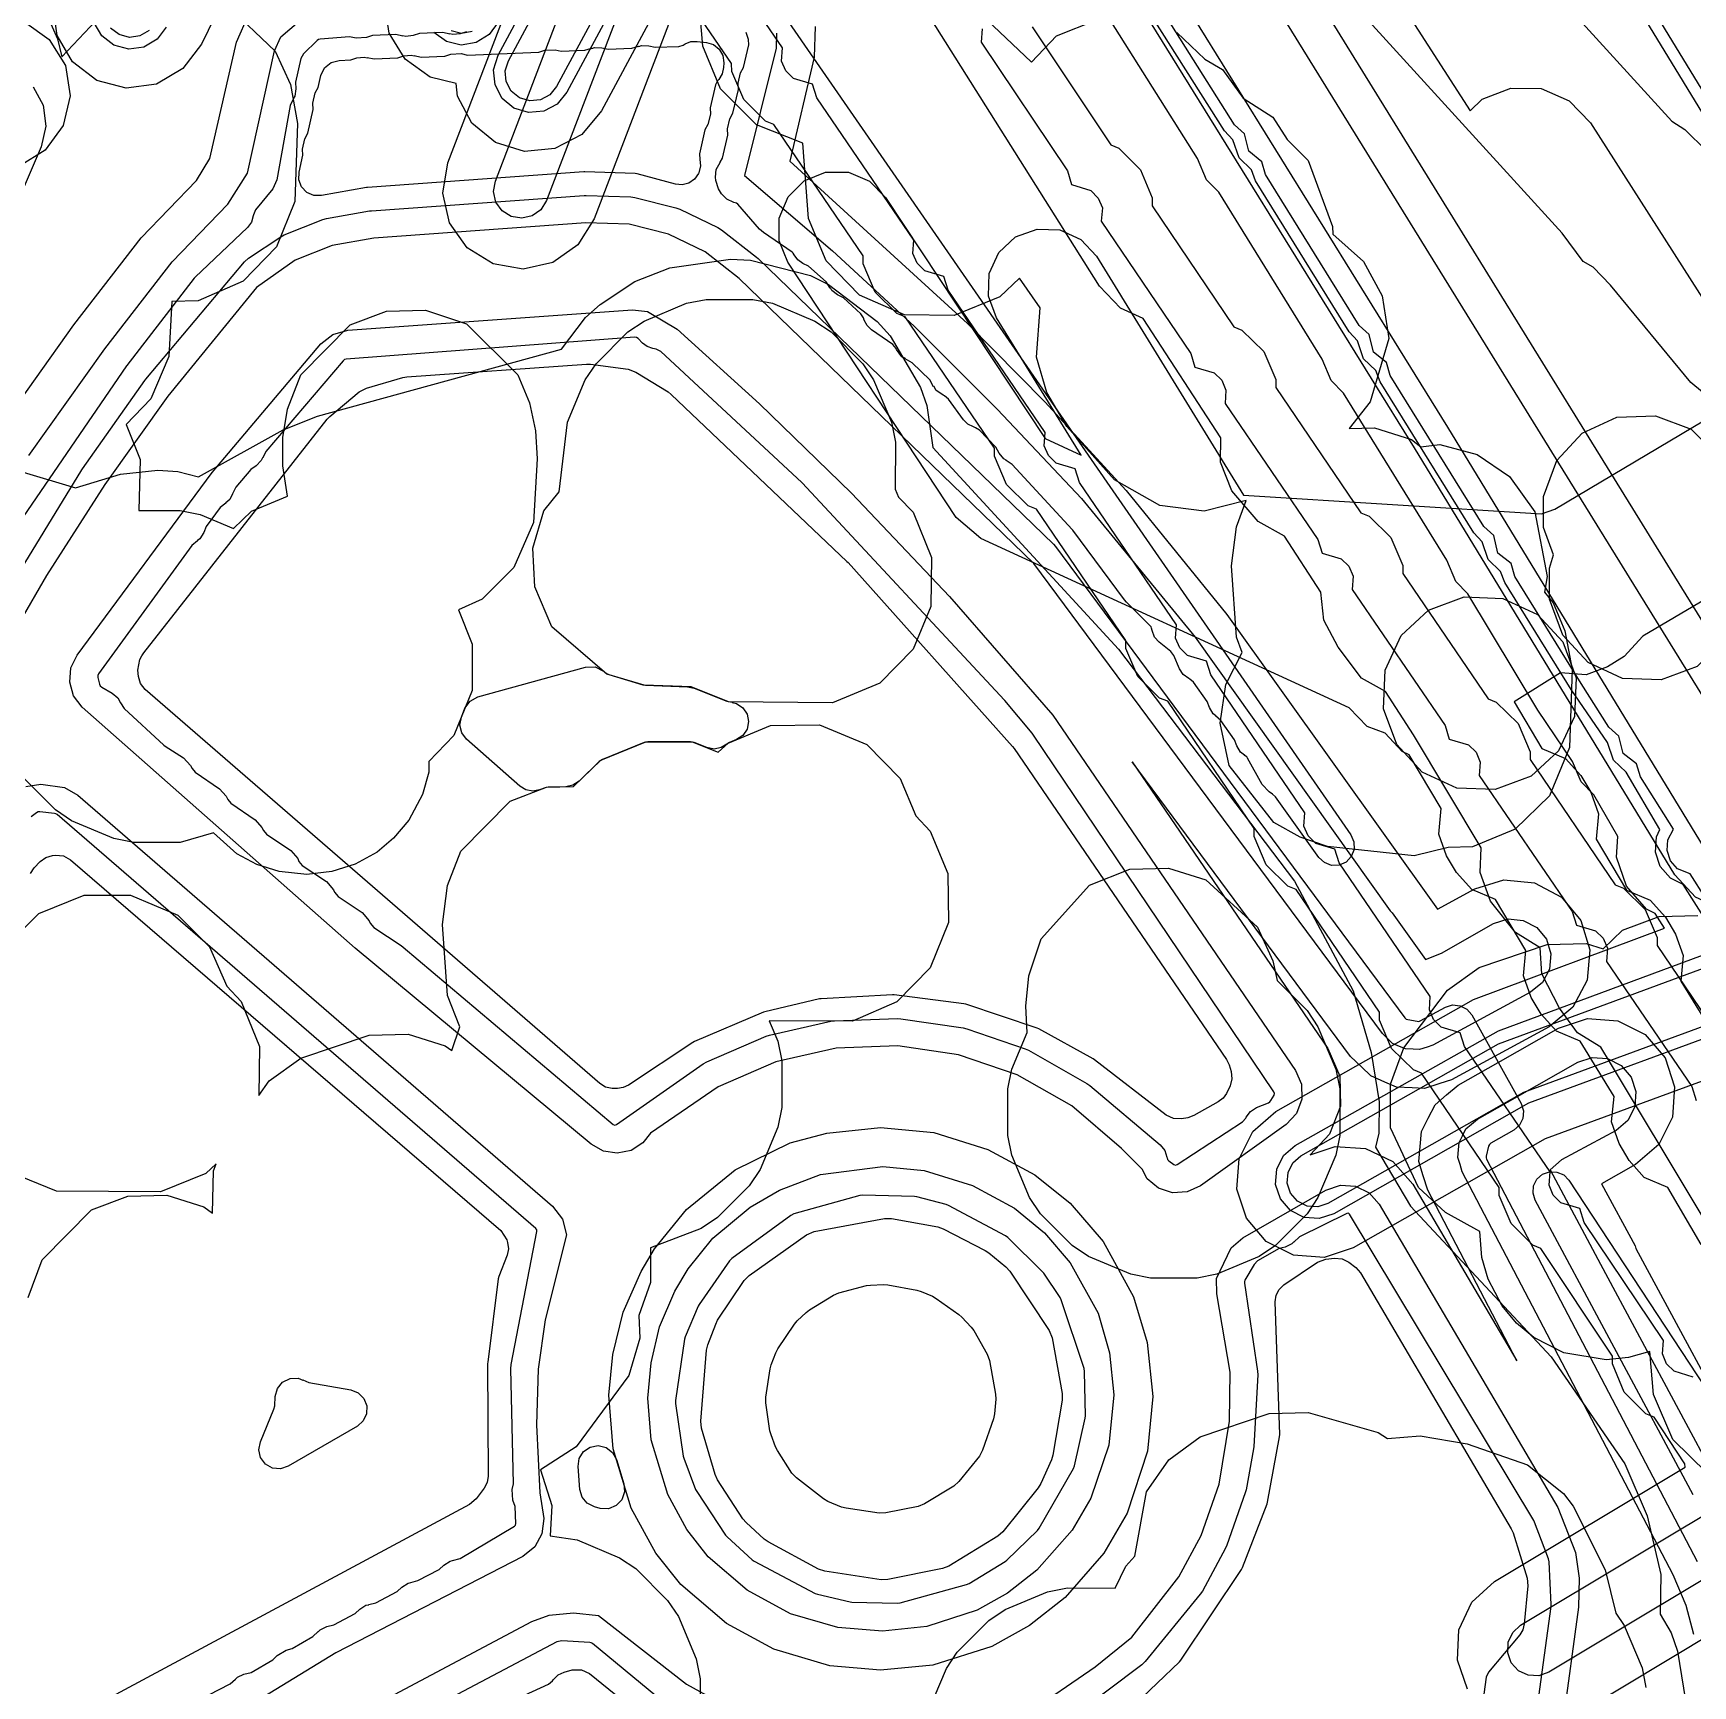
# Model space of a CAD drawing. Header units: metres. Extents: x 3158 to 3711, y 9867 to 11440.
# Drawn here: x 3625.6 to 3668.01, y 11309.64 to 11351.85 of the extents above; entities that cross this region are included whole.
import ezdxf

# ---------------------------------------------------------------- set-up
doc = ezdxf.new("R2010")
doc.units = ezdxf.units.M
for name, color, linetype in [('AI_GREENING_ALLOWED_ZONE', 4, 'Continuous'), ('AI_GREENING_EXCLUSIONS', 1, 'Continuous'), ('AI_GREENING_LAWN', 82, 'Continuous')]:
    doc.layers.add(name, color=color, linetype=linetype)

msp = doc.modelspace()

# ---------------------------------------------------------------- linework, layer by layer
at = {"layer": 'AI_GREENING_ALLOWED_ZONE'}
for points in [[(3643.286, 11333.665), (3643.183, 11333.601), (3643, 11333.566), (3642.817, 11333.601), (3642.489, 11333.731), (3642.397, 11333.749), (3641.306, 11333.749), (3641.213, 11333.731), (3640.149, 11333.3), (3640.069, 11333.247), (3639.55, 11332.742), (3639.395, 11332.639), (3639.214, 11332.6), (3638.762, 11332.588), (3638.681, 11332.572), (3638.543, 11332.521), (3638.366, 11332.489), (3638.19, 11332.521), (3638.036, 11332.614), (3636.675, 11333.817), (3636.553, 11333.98), (3636.506, 11334.178), (3636.543, 11334.379), (3636.635, 11334.606), (3636.766, 11334.792), (3636.966, 11334.9), (3639.72, 11335.655), (3639.961, 11335.661), (3640.178, 11335.552), (3640.221, 11335.515), (3640.31, 11335.466), (3641.183, 11335.204), (3641.247, 11335.193), (3642.325, 11335.157), (3642.495, 11335.122), (3643.329, 11334.786), (3643.465, 11334.759), (3643.464, 11334.753), (3643.578, 11334.729), (3643.739, 11334.62), (3643.847, 11334.458), (3643.884, 11334.267), (3643.846, 11334.077), (3643.738, 11333.915), (3643.577, 11333.807), (3643.398, 11333.732), (3643.289, 11333.662), (3643.286, 11333.665)], [(3645.104, 11314.945), (3644.988, 11315.071), (3644.619, 11315.642), (3644.571, 11315.738), (3644.457, 11316.042), (3644.43, 11316.148), (3644.328, 11316.867), (3644.328, 11317.012), (3644.436, 11317.731), (3644.464, 11317.837), (3644.583, 11318.144), (3644.634, 11318.242), (3645.055, 11318.872), (3645.125, 11318.956), (3645.355, 11319.175), (3645.44, 11319.24), (3646.057, 11319.616), (3646.189, 11319.672), (3646.893, 11319.857), (3647.001, 11319.873), (3647.33, 11319.886), (3647.44, 11319.878), (3648.185, 11319.741), (3648.29, 11319.709), (3648.583, 11319.585), (3648.676, 11319.533), (3649.256, 11319.124), (3649.334, 11319.056), (3649.573, 11318.799), (3649.64, 11318.708), (3649.983, 11318.109), (3650.042, 11317.948), (3650.196, 11317.086), (3650.202, 11316.957), (3650.171, 11316.582), (3650.145, 11316.459), (3649.863, 11315.653), (3649.781, 11315.505), (3649.255, 11314.851), (3649.125, 11314.737), (3648.377, 11314.282), (3648.216, 11314.219), (3647.394, 11314.053), (3647.225, 11314.048), (3646.38, 11314.169), (3646.258, 11314.202), (3645.911, 11314.347), (3645.799, 11314.412), (3645.104, 11314.945)], [(3632.118, 11315.242), (3631.922, 11315.177), (3631.717, 11315.197), (3631.537, 11315.298), (3631.414, 11315.464), (3631.367, 11315.665), (3631.406, 11315.867), (3631.755, 11316.702), (3631.774, 11316.786), (3631.786, 11317.023), (3631.841, 11317.228), (3631.975, 11317.391), (3632.165, 11317.484), (3632.376, 11317.491), (3632.493, 11317.442), (3632.496, 11317.448), (3632.643, 11317.387), (3633.722, 11317.192), (3633.909, 11317.117), (3634.052, 11316.974), (3634.126, 11316.786), (3634.12, 11316.585), (3634.035, 11316.402), (3633.885, 11316.267), (3632.118, 11315.242)], [(3639.528, 11315.236), (3639.556, 11315.441), (3639.665, 11315.617), (3639.836, 11315.734), (3640.039, 11315.772), (3640.24, 11315.724), (3640.405, 11315.599), (3640.505, 11315.417), (3640.694, 11314.798), (3640.711, 11314.588), (3640.641, 11314.39), (3640.496, 11314.238), (3640.3, 11314.159), (3640.09, 11314.168), (3639.944, 11314.206), (3639.759, 11314.297), (3639.627, 11314.456), (3639.57, 11314.654), (3639.528, 11315.236)]]:
    msp.add_lwpolyline(points, close=True, dxfattribs=at)
at = {"layer": 'AI_GREENING_EXCLUSIONS'}
for points in [[(3652.093, 11365.744), (3662.322, 11349.867), (3662.634, 11350.167), (3663.36, 11350.451), (3664.14, 11350.436), (3664.855, 11350.123), (3665.396, 11349.56), (3669.677, 11342.869)], [(3635.759, 11363.597), (3629.9, 11351.568), (3629.428, 11350.947), (3628.754, 11350.553), (3627.981, 11350.448), (3627.226, 11350.646), (3626.605, 11351.118), (3626.211, 11351.792), (3626.106, 11352.565)], [(3654.895, 11363.411), (3667.479, 11349.606), (3667.811, 11349.389), (3668.368, 11348.843), (3668.511, 11348.507), (3671.076, 11345.443), (3671.438, 11344.751), (3671.508, 11343.974), (3671.275, 11343.229), (3670.774, 11342.631), (3670.083, 11342.269), (3669.306, 11342.199), (3668.561, 11342.432), (3667.962, 11342.932), (3665.91, 11345.415), (3665.467, 11345.876), (3665.214, 11346.018), (3664.679, 11346.74), (3649.864, 11362.992)], [(3654.895, 11363.411), (3667.479, 11349.606), (3667.811, 11349.389), (3668.368, 11348.843), (3668.511, 11348.507), (3671.076, 11345.443), (3671.438, 11344.751), (3671.508, 11343.974), (3671.275, 11343.229), (3670.774, 11342.631), (3670.083, 11342.269), (3669.306, 11342.199), (3668.561, 11342.432), (3667.962, 11342.932), (3665.91, 11345.415), (3665.467, 11345.876), (3665.214, 11346.018), (3664.679, 11346.74), (3649.864, 11362.992)], [(3660.048, 11363.243), (3673.96, 11340.478)], [(3660.431, 11363.191), (3674.13, 11340.775)], [(3670.343, 11318.17), (3665.914, 11325.54), (3665.663, 11325.95), (3665.067, 11326.314), (3664.607, 11326.945), (3664.154, 11327.823), (3664.11, 11328.489), (3663.485, 11328.875), (3662.841, 11329.681), (3662.577, 11330.415), (3662.608, 11331.041), (3660.873, 11333.931), (3660.157, 11335.035), (3659.548, 11335.378), (3658.952, 11336.167), (3658.583, 11336.854), (3658.51, 11337.572), (3657.579, 11339.005), (3656.903, 11339.382), (3656.231, 11340.165), (3655.942, 11340.89), (3655.95, 11341.516), (3653.971, 11344.565), (3653.391, 11344.824), (3652.854, 11345.39), (3644.877, 11358.047)], [(3642.787, 11356.932), (3639.241, 11350.344), (3638.993, 11350.043), (3638.648, 11349.86), (3638.26, 11349.823), (3637.887, 11349.937), (3637.586, 11350.185), (3637.403, 11350.53), (3637.366, 11350.918), (3637.48, 11351.291), (3640.915, 11357.672)], [(3642.523, 11357.074), (3638.977, 11350.486), (3638.803, 11350.275), (3638.562, 11350.147), (3638.29, 11350.121), (3638.029, 11350.201), (3637.818, 11350.375), (3637.69, 11350.616), (3637.664, 11350.888), (3637.744, 11351.149), (3641.212, 11357.592)], [(3643.668, 11356.458), (3640.122, 11349.87), (3639.625, 11349.268), (3638.936, 11348.902), (3638.159, 11348.828), (3637.413, 11349.056), (3636.811, 11349.553), (3636.445, 11350.242), (3636.414, 11350.569), (3635.744, 11350.728), (3635.111, 11351.185), (3634.701, 11351.849), (3634.577, 11352.619)], [(3656.335, 11356.117), (3670.961, 11332.449), (3671.232, 11331.718), (3671.203, 11330.938), (3670.877, 11330.229), (3670.305, 11329.698), (3669.574, 11329.427), (3668.794, 11329.456), (3668.084, 11329.782), (3667.554, 11330.354), (3660.903, 11341.262), (3653.209, 11353.662)], [(3662.26, 11309.553), (3661.997, 11310.288), (3662.035, 11311.068), (3662.368, 11311.773), (3662.946, 11312.298), (3667.819, 11315.222), (3667.811, 11315.307), (3667.024, 11316.5), (3666.816, 11316.586), (3666.263, 11317.136), (3665.962, 11317.857), (3665.962, 11318.06), (3664.131, 11320.808), (3663.922, 11320.893), (3663.369, 11321.444), (3663.069, 11322.164), (3663.068, 11322.367), (3661.082, 11325.289), (3660.873, 11325.373), (3660.315, 11325.919), (3660.009, 11326.637), (3660.007, 11326.84), (3657.876, 11329.981), (3657.667, 11330.065), (3657.11, 11330.611), (3656.804, 11331.329), (3656.802, 11331.532), (3654.595, 11334.784), (3654.386, 11334.868), (3653.829, 11335.414), (3653.523, 11336.132), (3653.521, 11336.335), (3651.239, 11339.697), (3651.03, 11339.781), (3650.472, 11340.327), (3650.166, 11341.045), (3650.164, 11341.248), (3647.882, 11344.61), (3647.673, 11344.694), (3647.116, 11345.24), (3646.81, 11345.958), (3646.808, 11346.161), (3644.526, 11349.523), (3644.317, 11349.607), (3643.759, 11350.154), (3643.453, 11350.871), (3643.451, 11351.074), (3642.169, 11352.952), (3639.934, 11347.11), (3639.518, 11346.449), (3638.882, 11345.998), (3638.121, 11345.825), (3637.352, 11345.956), (3636.691, 11346.372), (3636.24, 11347.008), (3636.067, 11347.769), (3636.198, 11348.539), (3638.82, 11355.393)], [(3655.486, 11355.589), (3670.109, 11331.925), (3670.245, 11331.56), (3670.23, 11331.17), (3670.067, 11330.815), (3669.781, 11330.55), (3669.415, 11330.414), (3669.026, 11330.429), (3668.671, 11330.592), (3668.406, 11330.878), (3661.754, 11341.786), (3654.059, 11354.19)], [(3641.545, 11354.96), (3638.72, 11347.574), (3638.574, 11347.343), (3638.352, 11347.185), (3638.085, 11347.124), (3637.816, 11347.17), (3637.585, 11347.316), (3637.427, 11347.539), (3637.366, 11347.805), (3637.412, 11348.074), (3640.166, 11355.274)], [(3668.022, 11317.519), (3667.536, 11317.669), (3667.342, 11317.861), (3667.237, 11318.113), (3667.264, 11318.453), (3665.234, 11321.474), (3665.129, 11321.826), (3664.642, 11321.976), (3664.448, 11322.169), (3664.343, 11322.421), (3664.37, 11322.761), (3662.18, 11325.964), (3662.072, 11326.315), (3661.584, 11326.461), (3661.389, 11326.653), (3661.282, 11326.904), (3661.306, 11327.244), (3658.975, 11330.656), (3658.866, 11331.007), (3658.378, 11331.153), (3658.183, 11331.345), (3658.076, 11331.596), (3658.1, 11331.936), (3655.694, 11335.459), (3655.585, 11335.81), (3655.097, 11335.956), (3654.902, 11336.147), (3654.795, 11336.398), (3654.819, 11336.739), (3652.337, 11340.372), (3652.229, 11340.723), (3651.741, 11340.869), (3651.546, 11341.06), (3651.439, 11341.312), (3651.463, 11341.652), (3648.98, 11345.285), (3648.872, 11345.636), (3648.384, 11345.783), (3648.189, 11345.974), (3648.082, 11346.225), (3648.106, 11346.565), (3645.624, 11350.198), (3645.516, 11350.55), (3645.028, 11350.696), (3644.833, 11350.887), (3644.725, 11351.138), (3644.75, 11351.478), (3642.267, 11355.111)], [(3654.828, 11351.867), (3655.545, 11351.188), (3655.993, 11350.925), (3656.519, 11350.196), (3657.282, 11349.704), (3657.646, 11349.133), (3658.183, 11348.597), (3658.804, 11346.913), (3658.811, 11346.716), (3659.597, 11346.017), (3660.075, 11345.144), (3660.242, 11344.05), (3659.771, 11342.431), (3659.233, 11341.753), (3659.878, 11341.771), (3660.827, 11341.471), (3661.066, 11341.288), (3661.546, 11341.346), (3662.506, 11341.086), (3663.329, 11340.527), (3663.975, 11339.628), (3664.291, 11337.972), (3664.223, 11337.573), (3664.446, 11337.296), (3664.746, 11336.586), (3664.928, 11335.597), (3664.863, 11333.605), (3664.348, 11332.373), (3663.471, 11331.518), (3662.387, 11331.065), (3661.759, 11331.048), (3660.896, 11330.839), (3658.675, 11331.072), (3657.979, 11331.31), (3657.309, 11331.69), (3656.165, 11333.142), (3655.937, 11334.226), (3656.079, 11335.21), (3656.501, 11336.029), (3656.353, 11336.423), (3656.225, 11338.242), (3656.355, 11339.24), (3656.598, 11339.913), (3655.529, 11339.642), (3654.392, 11339.786), (3653.231, 11340.445), (3652.016, 11341.804), (3651.507, 11342.672), (3651.239, 11343.572), (3651.338, 11344.834), (3650.809, 11345.598), (3650.304, 11345.114), (3649.139, 11344.644), (3647.87, 11344.661), (3646.719, 11345.159), (3645.864, 11346.036), (3645.411, 11347.12), (3645.267, 11349.042), (3644.087, 11349.512), (3643.165, 11350.434), (3642.712, 11351.518), (3642.575, 11353.131)], [(3669.465, 11326.593), (3663.815, 11324.516), (3658.838, 11321.694), (3658.467, 11321.572), (3658.078, 11321.6), (3657.73, 11321.776), (3657.475, 11322.071), (3657.352, 11322.442), (3657.381, 11322.831), (3657.556, 11323.179), (3657.851, 11323.434), (3663.048, 11326.365), (3668.789, 11328.496), (3667.765, 11330.108), (3667.44, 11330.269), (3667.182, 11330.563), (3667.057, 11330.932), (3667.083, 11331.322), (3667.174, 11331.507), (3666.312, 11332.975), (3665.989, 11333.283), (3665.834, 11333.733), (3664.905, 11335.083), (3663.208, 11337.818), (3663.102, 11338.099), (3662.787, 11338.404), (3662.632, 11338.862), (3662.417, 11339.092), (3660.023, 11342.949), (3659.917, 11343.231), (3659.602, 11343.535), (3659.447, 11343.994), (3659.232, 11344.223), (3656.838, 11348.08), (3656.732, 11348.362), (3656.417, 11348.666), (3656.262, 11349.125), (3656.047, 11349.355), (3653.848, 11352.835)], [(3669.151, 11328.484), (3667.948, 11330.381), (3667.622, 11330.507), (3667.442, 11330.713), (3667.355, 11330.971), (3667.373, 11331.244), (3667.524, 11331.515), (3666.675, 11332.853), (3666.578, 11333.183), (3666.238, 11333.451), (3666.128, 11333.892), (3665.871, 11334.12), (3665.16, 11335.241), (3663.463, 11337.976), (3663.369, 11338.306), (3663.035, 11338.571), (3662.926, 11339.02), (3662.672, 11339.25), (3660.278, 11343.107), (3660.184, 11343.438), (3659.85, 11343.703), (3659.741, 11344.151), (3659.487, 11344.382), (3657.093, 11348.238), (3656.999, 11348.569), (3656.665, 11348.834), (3656.556, 11349.283), (3656.302, 11349.513), (3654.1, 11352.998)], [(3630.564, 11352.552), (3631.788, 11351.393), (3632.174, 11350.537), (3632.356, 11349.548), (3632.291, 11347.556), (3631.821, 11346.391), (3630.966, 11345.514), (3629.815, 11345.016), (3629.147, 11344.999), (3629.064, 11343.595), (3628.611, 11342.511), (3627.973, 11341.852), (3628.332, 11340.958), (3628.299, 11339.656), (3629.359, 11339.656), (3629.865, 11339.554), (3630.718, 11339.198), (3631.184, 11339.645), (3632.099, 11340.028), (3631.983, 11340.804), (3631.984, 11341.522), (3632.101, 11342.249), (3632.44, 11343.124), (3633.699, 11344.403), (3634.63, 11344.753), (3635.624, 11344.78), (3636.674, 11344.428), (3637.984, 11343.123), (3638.284, 11342.413), (3638.439, 11341.694), (3638.478, 11340.977), (3638.384, 11339.351), (3637.886, 11338.2), (3637.076, 11337.39), (3636.469, 11337.119), (3636.819, 11336.248), (3636.819, 11335.06), (3636.351, 11333.907), (3635.714, 11333.251), (3635.713, 11332.976), (3635.547, 11332.4), (3635.198, 11331.744), (3634.812, 11331.286), (3634.388, 11330.934), (3633.826, 11330.624), (3633.237, 11330.436), (3632.597, 11330.364), (3631.887, 11330.436), (3631.317, 11330.615), (3630.803, 11330.889), (3630.21, 11331.421), (3629.359, 11331.175), (3628.172, 11331.175), (3627.666, 11331.277), (3626.583, 11331.731), (3626.169, 11332.009), (3625.359, 11332.82)], [(3625.838, 11352.567), (3626.224, 11351.711), (3626.33, 11351.249), (3627.49, 11352.47)], [(3668.23, 11320.912), (3667.375, 11322.361), (3666.774, 11322.619), (3666.384, 11323.055), (3666.13, 11323.486), (3665.937, 11324.038), (3666.001, 11324.688), (3665.134, 11326.1), (3664.533, 11326.355), (3664.14, 11326.789), (3663.884, 11327.218), (3663.688, 11327.77), (3663.749, 11328.42), (3662.97, 11329.723), (3662.369, 11329.978), (3661.976, 11330.412), (3661.72, 11330.841), (3661.523, 11331.393), (3661.584, 11332.043), (3660.764, 11333.417), (3660.583, 11333.499), (3660.155, 11333.972), (3659.693, 11334.144), (3659.229, 11334.62), (3649.817, 11338.947), (3649.192, 11339.483), (3644.883, 11346.003), (3644.661, 11346.545), (3644.664, 11347.13), (3644.891, 11347.67), (3645.307, 11348.082), (3645.849, 11348.303), (3646.434, 11348.3), (3646.974, 11348.073), (3647.386, 11347.657), (3651.459, 11341.494), (3652.38, 11341.071), (3650.218, 11344.582), (3650.014, 11345.131), (3650.036, 11345.715), (3650.28, 11346.247), (3650.709, 11346.646), (3651.258, 11346.849), (3651.842, 11346.828), (3652.375, 11346.584), (3652.773, 11346.155), (3656.53, 11340.053), (3664.145, 11339.572), (3664.485, 11339.695), (3686.196, 11352.589)], [(3669.505, 11325.543), (3664.237, 11323.606), (3659.331, 11320.824), (3658.59, 11320.579), (3657.812, 11320.637), (3657.115, 11320.987), (3656.605, 11321.578), (3656.36, 11322.319), (3656.417, 11323.097), (3656.768, 11323.794), (3657.358, 11324.304), (3662.407, 11327.167), (3667.29, 11328.99), (3667.051, 11329.367), (3666.83, 11329.476), (3666.316, 11330.063), (3666.066, 11330.802), (3666.101, 11331.332), (3665.486, 11332.393), (3665.16, 11332.724), (3664.94, 11333.249), (3664.056, 11334.555), (3662.269, 11337.528), (3661.958, 11337.845), (3661.729, 11338.392), (3659.084, 11342.66), (3658.773, 11342.976), (3658.544, 11343.523), (3655.899, 11347.791), (3655.588, 11348.107), (3655.359, 11348.655), (3652.915, 11352.526)], [(3624.674, 11341.643), (3626.642, 11344.398), (3628.361, 11346.622), (3629.771, 11348.091), (3630.115, 11348.648), (3630.793, 11351.623), (3631.111, 11352.336)], [(3625.381, 11352.144), (3626.013, 11351.688), (3626.423, 11351.023), (3626.548, 11350.253), (3626.368, 11349.494), (3625.911, 11348.861), (3625.247, 11348.451)], [(3625.49, 11341.065), (3627.433, 11343.787), (3629.152, 11346.011), (3630.578, 11347.486), (3631.075, 11348.272), (3631.768, 11351.401), (3631.927, 11351.757), (3632.622, 11352.347)], [(3629.001, 11352.006), (3628.765, 11351.695), (3628.428, 11351.498), (3628.041, 11351.446), (3627.664, 11351.545), (3627.353, 11351.781), (3627.157, 11352.118)], [(3628.566, 11351.92), (3628.33, 11351.782), (3628.06, 11351.745), (3627.795, 11351.815), (3627.578, 11351.98)], [(3637.485, 11352.131), (3637.257, 11351.815), (3636.925, 11351.61), (3636.539, 11351.548), (3636.16, 11351.637), (3635.843, 11351.866)], [(3645.587, 11352.019), (3645.561, 11351.239), (3644.942, 11348.579), (3649.476, 11344.436), (3651.456, 11342.431), (3653.533, 11340.169), (3656.106, 11337.004), (3661.493, 11329.477), (3662.443, 11329.99), (3663.189, 11330.221), (3663.966, 11330.148), (3664.656, 11329.783), (3665.154, 11329.182), (3665.384, 11328.437), (3665.311, 11327.66), (3664.947, 11326.97), (3664.346, 11326.472), (3661.844, 11325.119), (3661.552, 11325.024), (3661.161, 11324.897), (3661.161, 11324.897), (3661.161, 11324.897), (3660.842, 11324.911), (3660.443, 11324.93), (3660.443, 11324.93), (3660.443, 11324.93), (3660.143, 11325.059), (3659.783, 11325.215), (3659.783, 11325.215), (3659.783, 11325.215), (3659.545, 11325.445), (3659.267, 11325.715), (3653.686, 11333.242), (3658.689, 11325.919), (3658.993, 11325.212), (3659.008, 11324.443), (3658.731, 11323.726), (3658.235, 11323.199), (3658.876, 11323.415), (3659.649, 11323.365), (3660.345, 11323.026), (3660.86, 11322.447), (3663.521, 11317.934), (3661.24, 11322.295), (3661.24, 11322.295), (3661.24, 11322.295), (3661.127, 11322.66), (3661.013, 11323.029), (3661.013, 11323.029), (3661.013, 11323.029), (3661.047, 11323.41), (3661.081, 11323.795), (3661.081, 11323.795), (3661.081, 11323.795), (3661.255, 11324.135), (3661.432, 11324.479), (3661.432, 11324.479), (3661.432, 11324.479), (3661.722, 11324.728), (3662.016, 11324.98), (3663.038, 11325.56), (3663.038, 11325.56), (3664.579, 11326.433), (3665.32, 11326.678), (3666.098, 11326.621), (3666.795, 11326.271), (3667.305, 11325.68), (3667.55, 11324.939), (3667.493, 11324.161), (3667.143, 11323.464), (3666.552, 11322.954), (3665.681, 11322.46), (3666.539, 11320.877), (3666.56, 11320.809), (3669.528, 11315.306)], [(3649.857, 11351.965), (3649.83, 11351.625), (3652.035, 11348.336), (3652.14, 11347.983), (3652.626, 11347.833), (3652.82, 11347.64), (3652.925, 11347.388), (3652.898, 11347.048), (3655.184, 11343.673), (3655.292, 11343.322), (3655.78, 11343.176), (3655.976, 11342.985), (3656.083, 11342.734), (3656.059, 11342.394), (3658.433, 11338.922), (3658.542, 11338.57), (3659.03, 11338.425), (3659.225, 11338.233), (3659.332, 11337.982), (3659.308, 11337.642), (3661.683, 11334.17), (3661.791, 11333.819), (3662.279, 11333.673), (3662.475, 11333.482), (3662.582, 11333.231), (3662.558, 11332.891), (3664.933, 11329.419), (3665.041, 11329.068), (3665.529, 11328.922), (3665.724, 11328.731), (3665.831, 11328.479), (3665.808, 11328.139), (3667.993, 11324.941), (3668.101, 11324.59)], [(3649.969, 11352.197), (3651.115, 11351.112), (3651.754, 11351.785), (3652.784, 11352.192)], [(3651.132, 11352.018), (3653.139, 11349.001), (3653.347, 11348.915), (3653.9, 11348.364), (3654.199, 11347.644), (3654.2, 11347.441), (3656.282, 11344.349), (3656.491, 11344.265), (3657.049, 11343.719), (3657.355, 11343.001), (3657.357, 11342.798), (3659.531, 11339.597), (3659.74, 11339.513), (3660.298, 11338.967), (3660.605, 11338.25), (3660.607, 11338.047), (3662.781, 11334.846), (3662.99, 11334.762), (3663.548, 11334.216), (3663.854, 11333.498), (3663.856, 11333.295), (3666.031, 11330.094), (3666.24, 11330.01), (3666.797, 11329.465), (3667.104, 11328.747), (3667.106, 11328.544), (3669.092, 11325.616)], [(3644.6, 11351.856), (3644.587, 11351.466), (3643.782, 11348.218), (3646.032, 11346.289), (3648.113, 11344.364), (3650.249, 11342.242), (3652.39, 11339.962), (3655.293, 11336.422), (3660.28, 11329.43), (3660.331, 11329.382), (3661.185, 11328.189), (3661.588, 11328.348), (3662.919, 11329.111), (3663.292, 11329.226), (3663.68, 11329.189), (3664.025, 11329.007), (3664.274, 11328.707), (3664.389, 11328.334), (3664.353, 11327.946), (3664.171, 11327.601), (3663.87, 11327.352), (3661.369, 11325.999), (3661.222, 11325.951), (3661.027, 11325.888), (3661.027, 11325.888), (3661.027, 11325.888), (3660.868, 11325.895), (3660.668, 11325.904), (3660.668, 11325.904), (3660.668, 11325.904), (3660.518, 11325.969), (3660.338, 11326.047), (3660.338, 11326.047), (3660.338, 11326.047), (3660.219, 11326.162), (3660.08, 11326.297), (3651.176, 11338.308), (3643.647, 11345.584), (3642.775, 11346.264), (3641.839, 11346.72), (3640.829, 11346.971), (3639.723, 11347.008), (3634.303, 11346.619), (3633.241, 11346.431), (3632.297, 11346.055), (3631.307, 11345.353), (3629.042, 11342.58), (3627.434, 11340.322), (3625.939, 11337.995), (3624.553, 11335.618)], [(3636.82, 11351.891), (3636.55, 11351.847), (3636.284, 11351.91)], [(3625.597, 11350.485), (3625.854, 11350.011), (3625.927, 11349.477), (3625.807, 11348.951), (3623.01, 11342.447)], [(3623.742, 11341.114), (3626.679, 11340.241), (3627.835, 11340.59), (3628.79, 11340.686), (3629.301, 11340.659), (3629.827, 11340.523), (3631.992, 11341.717), (3632.865, 11342.071), (3639.105, 11343.782), (3639.717, 11344.589), (3640.087, 11344.917), (3640.977, 11345.509), (3641.869, 11345.858), (3643.418, 11346.082), (3643.93, 11346.055), (3645.463, 11345.66), (3645.923, 11345.436), (3647.171, 11344.49), (3647.499, 11344.12), (3648.275, 11342.804), (3648.44, 11342.338), (3648.595, 11341.267), (3653.334, 11336.12), (3657.831, 11330.186), (3659.334, 11327.392), (3659.796, 11325.816), (3659.999, 11324.554), (3659.993, 11323.755), (3659.904, 11323.398), (3660.803, 11321.886), (3664.393, 11318.036), (3666.279, 11315.304), (3666.851, 11313.975), (3667.193, 11312.481), (3667.177, 11311.463), (3667.459, 11310.986), (3667.624, 11310.52), (3667.827, 11309.258)], [(3668.834, 11337.687), (3666.741, 11336.447), (3666.26, 11335.931), (3665.835, 11335.667), (3665.287, 11335.462), (3664.636, 11335.512), (3663.447, 11334.775), (3664.16, 11333.582), (3664.761, 11333.327), (3665.154, 11332.893), (3665.41, 11332.463), (3665.607, 11331.912), (3665.546, 11331.262), (3666.324, 11329.958), (3666.926, 11329.704), (3667.318, 11329.269), (3667.574, 11328.84), (3667.771, 11328.289), (3667.71, 11327.638), (3668.584, 11326.213)], [(3624.842, 11328.457), (3625.748, 11329.363), (3626.901, 11329.831), (3628.089, 11329.831), (3629.299, 11329.325), (3630.11, 11328.514), (3630.546, 11327.508), (3630.915, 11327.119), (3631.383, 11325.966), (3631.37, 11324.717), (3631.63, 11325.087), (3632.437, 11325.669), (3634.186, 11326.258), (3635.18, 11326.285), (3636.129, 11325.985), (3636.303, 11325.864), (3636.505, 11326.47), (3636.189, 11327.266), (3636.061, 11329.085), (3636.191, 11330.083), (3636.53, 11330.958), (3637.789, 11332.237), (3638.72, 11332.587), (3639.409, 11332.606), (3640.104, 11333.281), (3641.257, 11333.749), (3642.445, 11333.749), (3643.11, 11333.486), (3643.358, 11333.715), (3644.441, 11334.169), (3645.699, 11334.183), (3646.909, 11333.677), (3647.758, 11332.809), (3648.156, 11331.86), (3648.525, 11331.471), (3648.979, 11330.388), (3648.993, 11329.13), (3648.525, 11327.977), (3647.676, 11327.109), (3646.536, 11326.617), (3644.411, 11326.625), (3644.629, 11326.105), (3644.731, 11325.599), (3644.731, 11324.411), (3644.629, 11323.905), (3644.176, 11322.822), (3643.897, 11322.409), (3643.087, 11321.598), (3642.674, 11321.32), (3641.381, 11320.824), (3641.376, 11319.935), (3641.08, 11319.095), (3641.105, 11318.515), (3640.822, 11317.561), (3639.48, 11315.737), (3638.562, 11315.156), (3638.854, 11314.245), (3638.815, 11313.463), (3639.503, 11313.361), (3640.587, 11312.907), (3641, 11312.629), (3641.81, 11311.818), (3642.089, 11311.405), (3642.542, 11310.322), (3642.644, 11309.816), (3642.644, 11308.628)], [(3625.415, 11332.605), (3625.8, 11332.672), (3626.405, 11332.582), (3626.744, 11332.389), (3638.875, 11321.884), (3639.129, 11321.558), (3639.229, 11321.156), (3638.687, 11318.984), (3638.508, 11317.723), (3638.464, 11316.298), (3638.545, 11314.564), (3638.648, 11313.905), (3638.604, 11313.521), (3638.417, 11313.182), (3638.116, 11312.94), (3633.335, 11310.479), (3631.492, 11309.351), (3623.932, 11305.382)], [(3668.384, 11315.069), (3667.507, 11315.924), (3667.009, 11317.075), (3666.919, 11318.174), (3666.37, 11318.018), (3665.799, 11317.963), (3664.715, 11318.143), (3663.95, 11318.533), (3663.51, 11318.901), (3663.51, 11318.901), (3663.14, 11319.343), (3662.783, 11320.02), (3662.625, 11320.575), (3662.574, 11321.243), (3661.694, 11321.728), (3661.004, 11322.365), (3660.292, 11323.892), (3660.29, 11325), (3660.63, 11325.935), (3661.746, 11327.406), (3662.554, 11327.987), (3664.296, 11328.572), (3665.29, 11328.599), (3665.727, 11328.461), (3666.221, 11328.934), (3667.152, 11329.284), (3668.146, 11329.311)], [(3669.457, 11326.91), (3663.689, 11324.79), (3658.69, 11321.955), (3658.431, 11321.87), (3658.158, 11321.89), (3657.914, 11322.012), (3657.736, 11322.219), (3657.65, 11322.478), (3657.67, 11322.751), (3657.793, 11322.995), (3657.999, 11323.173), (3663.048, 11326.036), (3668.974, 11328.224)], [(3668.038, 11310.949), (3667.847, 11311.69), (3667.511, 11312.467), (3662.121, 11322.767), (3662.121, 11322.767), (3662.121, 11322.767), (3662.065, 11322.95), (3662.008, 11323.135), (3662.008, 11323.135), (3662.008, 11323.135), (3662.024, 11323.325), (3662.041, 11323.518), (3662.041, 11323.518), (3662.041, 11323.518), (3662.129, 11323.688), (3662.217, 11323.86), (3662.217, 11323.86), (3662.217, 11323.86), (3662.362, 11323.984), (3662.509, 11324.11), (3662.509, 11324.11), (3662.509, 11324.11), (3662.509, 11324.11), (3663.531, 11324.69), (3663.531, 11324.69), (3665.072, 11325.563), (3665.443, 11325.686), (3665.832, 11325.657), (3666.18, 11325.482), (3666.435, 11325.187), (3666.558, 11324.816), (3666.529, 11324.427), (3666.354, 11324.079), (3666.059, 11323.824), (3664.656, 11323.067), (3664.366, 11322.812), (3665.658, 11320.405), (3665.658, 11320.405), (3668.647, 11314.834)], [(3625.47, 11319.558), (3625.828, 11320.516), (3627.087, 11321.795), (3628.018, 11322.145), (3629.012, 11322.172), (3629.961, 11321.872), (3630.182, 11321.707), (3630.208, 11322.792), (3630.276, 11322.967), (3630.009, 11322.719), (3628.856, 11322.251), (3626.2, 11322.273), (3625.047, 11322.741)], [(3650.975, 11308.911), (3652.739, 11310.121), (3653.676, 11310.881), (3654.881, 11312.42), (3655.447, 11313.471), (3655.447, 11313.471), (3655.91, 11314.784), (3656.171, 11316.399), (3656.187, 11317.648), (3655.846, 11319.652), (3655.845, 11320.042), (3656.217, 11320.822), (3656.511, 11321.078), (3658.64, 11322.3), (3659.007, 11322.423), (3659.393, 11322.399), (3659.741, 11322.229), (3659.999, 11321.94), (3664.562, 11314.192), (3665.016, 11313.037), (3665.106, 11312.382), (3665.095, 11311.644), (3664.294, 11305.75)], [(3648.485, 11308.998), (3648.938, 11310.081), (3649.217, 11310.495), (3650.027, 11311.305), (3650.44, 11311.584), (3651.524, 11312.037), (3652.03, 11312.139), (3653.252, 11312.132), (3653.527, 11312.692), (3653.758, 11312.948), (3654.053, 11314.592), (3654.623, 11315.407), (3655.428, 11315.992), (3657.188, 11316.587), (3658.182, 11316.614), (3659.974, 11316.107), (3660.213, 11315.952), (3661.044, 11316.024), (3662.25, 11315.819), (3663.788, 11315.282), (3664.706, 11314.548), (3664.953, 11314.221), (3665.776, 11312.594), (3666.05, 11311.494), (3666.263, 11311.177), (3666.716, 11310.094), (3666.818, 11309.588)], [(3670.018, 11313.393), (3664.336, 11309.982), (3664.078, 11309.89), (3663.806, 11309.904), (3663.559, 11310.02), (3663.375, 11310.222), (3663.283, 11310.48), (3663.296, 11310.752), (3663.413, 11310.999), (3663.615, 11311.183), (3669.308, 11314.599)], [(3669.794, 11311.742), (3665.004, 11308.868)], [(3618.62, 11300.801), (3638.341, 11311.274), (3638.789, 11311.44), (3639.41, 11311.498), (3640.046, 11311.429), (3642.298, 11309.68), (3643.583, 11308.966), (3645.321, 11308.388), (3647.812, 11308.039), (3648.368, 11307.765), (3648.628, 11307.474), (3648.756, 11307.106), (3649.87, 11299.169), (3649.855, 11298.809), (3649.714, 11298.478), (3649.465, 11298.219), (3649.139, 11298.064), (3642.193, 11296.199), (3637.07, 11295.002), (3635.606, 11294.548), (3634.652, 11294.416), (3627.817, 11292.998), (3624.401, 11292.553)]]:
    msp.add_lwpolyline(points, dxfattribs=at)
for points in [[(3632.949, 11343.913), (3633.259, 11344.159), (3633.641, 11344.265), (3640.915, 11344.788), (3641.302, 11344.739), (3642.057, 11344.289), (3644.162, 11342.38), (3646.511, 11340.103), (3649.019, 11337.464), (3651.656, 11334.433), (3657.864, 11325.354), (3658.016, 11325.001), (3658.023, 11324.617), (3657.885, 11324.258), (3657.621, 11323.978), (3655.434, 11322.408), (3655.093, 11322.25), (3654.718, 11322.229), (3654.361, 11322.348), (3654.074, 11322.59), (3653.939, 11322.835), (3653.412, 11323.361), (3652.141, 11324.448), (3650.746, 11325.24), (3649.249, 11325.752), (3647.695, 11325.981), (3646.124, 11325.923), (3644.581, 11325.576), (3643.107, 11324.94), (3641.378, 11323.756), (3641.181, 11323.506), (3640.879, 11323.313), (3640.528, 11323.239), (3640.174, 11323.294), (3639.862, 11323.47), (3633.826, 11328.482), (3626.852, 11334.635), (3626.635, 11334.925), (3626.535, 11335.274), (3626.566, 11335.636), (3626.724, 11335.962), (3630.179, 11340.626), (3632.949, 11343.913)], [(3638.374, 11338.699), (3638.651, 11339.654), (3639.041, 11340.135), (3639.256, 11341.912), (3639.709, 11342.995), (3639.988, 11343.408), (3640.798, 11344.219), (3641.211, 11344.497), (3642.295, 11344.951), (3642.801, 11345.053), (3643.988, 11345.053), (3644.494, 11344.951), (3645.577, 11344.497), (3645.991, 11344.219), (3646.801, 11343.408), (3647.08, 11342.995), (3647.533, 11341.912), (3647.635, 11341.406), (3647.632, 11340.206), (3647.718, 11340.003), (3648.087, 11339.614), (3648.555, 11338.461), (3648.541, 11337.203), (3648.087, 11336.12), (3647.238, 11335.252), (3646.028, 11334.746), (3643.372, 11334.768), (3642.413, 11335.154), (3641.214, 11335.194), (3640.26, 11335.481), (3638.858, 11336.686), (3638.425, 11337.705), (3638.374, 11338.699)], [(3664.543, 11340.934), (3665.19, 11341.633), (3666.072, 11342.042), (3667.058, 11342.081), (3667.975, 11341.74), (3668.781, 11340.934), (3669.122, 11340.017), (3669.122, 11339.225), (3669.021, 11338.882), (3669.27, 11338.186), (3669.27, 11337.394), (3668.929, 11336.477), (3668.123, 11335.671), (3667.206, 11335.33), (3666.22, 11335.369), (3665.338, 11335.778), (3664.691, 11336.477), (3664.35, 11337.394), (3664.35, 11338.186), (3664.451, 11338.529), (3664.202, 11339.225), (3664.202, 11340.017), (3664.543, 11340.934)], [(3663.16, 11337.411), (3664.042, 11337.002), (3664.689, 11336.303), (3665.03, 11335.386), (3664.991, 11334.4), (3664.582, 11333.518), (3663.883, 11332.871), (3662.966, 11332.53), (3661.98, 11332.569), (3661.098, 11332.978), (3660.451, 11333.677), (3660.11, 11334.594), (3660.149, 11335.58), (3660.558, 11336.462), (3661.257, 11337.109), (3662.174, 11337.45), (3663.16, 11337.411)], [(3650.966, 11326.994), (3651.046, 11327.769), (3651.357, 11328.716), (3652.595, 11330.089), (3653.625, 11330.496), (3654.619, 11330.523), (3655.568, 11330.223), (3656.893, 11329.012), (3657.279, 11328.156), (3657.394, 11327.649), (3658.157, 11326.886), (3658.435, 11326.473), (3658.889, 11325.39), (3658.991, 11324.884), (3658.991, 11323.696), (3658.889, 11323.19), (3658.435, 11322.107), (3658.157, 11321.694), (3657.346, 11320.883), (3656.933, 11320.605), (3655.85, 11320.152), (3655.344, 11320.049), (3654.156, 11320.049), (3653.65, 11320.152), (3652.567, 11320.605), (3652.154, 11320.883), (3651.343, 11321.694), (3651.065, 11322.107), (3650.612, 11323.19), (3650.509, 11323.696), (3650.509, 11324.884), (3650.612, 11325.39), (3651.001, 11326.32), (3650.966, 11326.994)], [(3640.311, 11317.057), (3640.416, 11318.102), (3640.681, 11319.179), (3641.138, 11320.222), (3641.479, 11320.798), (3642.294, 11321.805), (3643.544, 11322.818), (3644.946, 11323.502), (3645.881, 11323.751), (3647.255, 11323.901), (3648.62, 11323.77), (3649.997, 11323.335), (3651.195, 11322.688), (3652.098, 11321.962), (3652.946, 11320.983), (3653.723, 11319.575), (3654.07, 11318.404), (3654.214, 11317.024), (3654.076, 11315.625), (3653.555, 11314.046), (3652.96, 11313.023), (3651.973, 11311.894), (3651.064, 11311.175), (3650.096, 11310.64), (3648.591, 11310.159), (3647.251, 11310.033), (3645.961, 11310.147), (3644.533, 11310.568), (3643.317, 11311.225), (3642.148, 11312.219), (3641.511, 11313.026), (3640.884, 11314.172), (3640.422, 11315.689), (3640.311, 11317.057)], [(3641.309, 11316.984), (3641.391, 11317.882), (3641.609, 11318.805), (3641.999, 11319.713), (3642.34, 11320.289), (3642.974, 11321.071), (3643.921, 11321.861), (3644.677, 11322.3), (3645.718, 11322.696), (3647.311, 11322.903), (3648.373, 11322.801), (3649.603, 11322.416), (3650.676, 11321.833), (3651.445, 11321.205), (3652.104, 11320.443), (3652.817, 11319.153), (3653.104, 11318.143), (3653.215, 11317.064), (3653.088, 11315.781), (3652.632, 11314.432), (3652.154, 11313.614), (3651.25, 11312.585), (3650.499, 11312), (3649.722, 11311.567), (3648.437, 11311.147), (3647.308, 11311.032), (3646.161, 11311.127), (3644.958, 11311.473), (3643.844, 11312.075), (3642.849, 11312.933), (3642.309, 11313.629), (3641.822, 11314.52), (3641.395, 11315.921), (3641.309, 11316.984)]]:
    msp.add_lwpolyline(points, close=True, dxfattribs=at)
at = {"layer": 'AI_GREENING_LAWN'}
for points in [[(3644.762, 11352.35), (3659.277, 11331.371), (3659.354, 11331.193), (3659.358, 11330.999), (3659.287, 11330.818), (3659.153, 11330.678), (3658.976, 11330.599), (3658.782, 11330.593), (3658.6, 11330.663), (3658.459, 11330.795), (3657.348, 11332.348), (3657.274, 11332.416), (3657.187, 11332.468), (3657.006, 11332.657), (3656.637, 11333.333), (3656.615, 11333.362), (3656.553, 11333.406), (3656.557, 11333.411), (3656.459, 11333.486), (3656.361, 11333.649), (3656.304, 11333.804), (3655.956, 11334.293), (3655.816, 11334.412), (3655.821, 11334.417), (3655.759, 11334.463), (3655.662, 11334.626), (3655.605, 11334.781), (3655.256, 11335.271), (3655.164, 11335.349), (3655.132, 11335.364), (3654.99, 11335.469), (3654.893, 11335.618), (3654.748, 11335.957), (3654.675, 11336.053), (3654.374, 11336.294), (3654.258, 11336.426), (3654.195, 11336.59), (3654.183, 11336.651), (3654.171, 11336.685), (3654.149, 11336.714), (3653.538, 11337.315), (3653.487, 11337.373), (3652.166, 11339.154), (3652.15, 11339.174), (3650.622, 11340.838), (3650.465, 11340.94), (3650.468, 11340.945), (3650.405, 11340.98), (3650.286, 11341.126), (3650.205, 11341.278), (3649.789, 11341.71), (3649.686, 11341.774), (3649.631, 11341.792), (3649.489, 11341.863), (3649.376, 11341.976), (3648.996, 11342.502), (3648.892, 11342.585), (3648.855, 11342.601), (3648.67, 11342.735), (3648.623, 11342.826), (3648.613, 11342.82), (3648.513, 11342.995), (3648.065, 11343.433), (3647.888, 11343.53), (3647.894, 11343.54), (3647.803, 11343.585), (3647.664, 11343.769), (3647.651, 11343.799), (3647.566, 11343.903), (3647.028, 11344.275), (3646.913, 11344.385), (3646.839, 11344.525), (3646.82, 11344.58), (3646.754, 11344.682), (3646.313, 11345.088), (3646.159, 11345.167), (3646.011, 11345.282), (3645.973, 11345.346), (3645.968, 11345.342), (3645.865, 11345.496), (3645.415, 11345.897), (3645.274, 11345.966), (3645.143, 11346.058), (3645.049, 11346.187), (3645.026, 11346.23), (3644.997, 11346.258), (3644.261, 11346.758), (3644.166, 11346.843), (3643.607, 11347.482), (3643.578, 11347.507), (3643.543, 11347.521), (3643.506, 11347.529), (3643.329, 11347.609), (3643.195, 11347.751), (3643.118, 11347.875), (3643.044, 11348.09), (3643.036, 11348.171), (3643.057, 11348.373), (3643.158, 11348.551), (3643.161, 11348.554), (3643.216, 11348.661), (3643.351, 11349.247), (3643.344, 11349.407), (3643.404, 11349.668), (3643.481, 11349.809), (3643.623, 11350.417), (3643.616, 11350.577), (3643.677, 11350.839), (3643.754, 11350.979), (3643.89, 11351.558), (3643.885, 11351.69), (3643.826, 11351.872)], [(3636.671, 11351.889), (3636.514, 11351.838), (3636.325, 11351.815), (3636.251, 11351.835), (3636.249, 11351.829), (3636.071, 11351.866), (3635.47, 11351.84), (3635.313, 11351.789), (3635.124, 11351.766), (3635.05, 11351.785), (3635.049, 11351.779), (3634.87, 11351.816), (3634.269, 11351.79), (3634.115, 11351.74), (3633.857, 11351.727), (3633.688, 11351.763), (3632.934, 11351.702), (3632.893, 11351.692), (3632.859, 11351.668), (3632.509, 11351.324), (3632.442, 11351.204), (3632.305, 11350.599), (3632.312, 11350.433), (3632.285, 11350.245), (3632.252, 11350.189), (3632.257, 11350.186), (3632.171, 11350.007), (3631.83, 11348.107), (3631.726, 11347.879), (3631.282, 11347.336), (3631.229, 11347.213), (3631.226, 11347.187), (3631.176, 11347.026), (3631.075, 11346.891), (3629.739, 11345.618), (3629.713, 11345.59), (3627.992, 11343.364), (3627.983, 11343.353), (3624.354, 11338.063)], [(3623.949, 11335.972), (3626.845, 11340.699), (3626.863, 11340.726), (3628.454, 11342.98), (3628.479, 11343.013), (3630.997, 11346.011), (3631.104, 11346.106), (3631.929, 11346.651), (3632.019, 11346.698), (3633, 11347.089), (3633.099, 11347.117), (3634.192, 11347.31), (3634.243, 11347.316), (3639.684, 11347.707), (3639.736, 11347.708), (3640.874, 11347.67), (3640.977, 11347.655), (3642.028, 11347.394), (3642.126, 11347.358), (3643.1, 11346.885), (3643.189, 11346.829), (3644.086, 11346.129), (3644.126, 11346.094), (3651.674, 11338.8), (3651.728, 11338.738), (3660.659, 11326.698), (3660.692, 11326.668), (3660.734, 11326.652), (3660.968, 11326.61), (3661.009, 11326.609), (3661.047, 11326.622), (3661.691, 11326.969), (3661.875, 11327.027), (3662.068, 11327.009), (3662.24, 11326.92), (3662.365, 11326.773), (3663.627, 11324.507), (3663.687, 11324.323), (3663.672, 11324.13), (3663.585, 11323.957), (3663.439, 11323.83), (3662.851, 11323.493), (3662.815, 11323.461), (3662.795, 11323.418), (3662.736, 11323.168), (3662.733, 11323.125), (3662.746, 11323.085), (3668.122, 11312.809)], [(3630.088, 11309.402), (3630.631, 11309.685), (3630.768, 11309.808), (3630.771, 11309.804), (3630.82, 11309.855), (3630.986, 11309.931), (3631.174, 11309.978), (3631.721, 11310.297), (3631.834, 11310.412), (3632.065, 11310.547), (3632.22, 11310.587), (3632.751, 11310.895), (3632.88, 11311.02), (3632.886, 11311.015), (3632.936, 11311.068), (3633.109, 11311.149), (3633.282, 11311.192), (3633.826, 11311.479), (3633.946, 11311.592), (3634.106, 11311.694), (3634.182, 11311.707), (3634.18, 11311.714), (3634.358, 11311.757), (3634.9, 11312.043), (3635.02, 11312.156), (3635.181, 11312.258), (3635.256, 11312.272), (3635.255, 11312.278), (3635.432, 11312.321), (3635.974, 11312.607), (3636.094, 11312.72), (3636.255, 11312.822), (3636.319, 11312.834), (3636.317, 11312.839), (3636.51, 11312.891), (3637.898, 11313.711), (3637.929, 11313.738), (3637.935, 11313.779), (3637.916, 11314.219), (3637.86, 11314.38), (3637.845, 11314.652), (3637.876, 11314.791), (3637.811, 11317.733), (3637.82, 11317.839), (3638.472, 11321.242), (3638.473, 11321.282), (3638.448, 11321.313), (3626.212, 11331.893), (3626.181, 11331.912), (3626.146, 11331.922), (3625.772, 11331.962), (3625.727, 11331.958), (3625.686, 11331.938), (3625.55, 11331.831)], [(3625.535, 11330.388), (3625.629, 11330.529), (3625.783, 11330.691), (3625.925, 11330.796), (3626.094, 11330.845), (3626.173, 11330.853), (3626.375, 11330.833), (3626.551, 11330.735), (3626.551, 11330.735), (3637.55, 11321.269), (3637.704, 11321.03), (3637.724, 11320.96), (3637.744, 11320.799), (3637.711, 11320.64), (3637.499, 11320.092), (3637.484, 11320.034), (3637.216, 11317.905), (3637.214, 11317.872), (3637.225, 11314.987), (3637.2, 11314.829), (3637.126, 11314.686), (3636.918, 11314.409), (3636.754, 11314.267), (3618.538, 11304.494)], [(3668.025, 11314.512), (3663.988, 11322.037), (3663.932, 11322.218), (3663.947, 11322.407), (3664.031, 11322.576), (3664.173, 11322.703), (3664.351, 11322.767), (3664.541, 11322.76), (3664.714, 11322.684), (3664.846, 11322.548), (3672.633, 11310.72)], [(3663.594, 11305.82), (3664.393, 11311.664), (3664.395, 11311.709), (3664.345, 11312.802), (3664.329, 11312.88), (3663.967, 11313.817), (3663.948, 11313.856), (3659.238, 11321.682), (3659.211, 11321.712), (3659.172, 11321.701), (3657.967, 11321.103), (3657.817, 11320.966), (3657.813, 11320.97), (3657.771, 11320.924), (3657.599, 11320.843), (3657.439, 11320.802), (3656.891, 11320.488), (3656.801, 11320.398), (3656.57, 11319.999), (3656.556, 11319.961), (3656.555, 11319.921), (3656.892, 11317.676), (3656.897, 11317.575), (3656.797, 11315.75), (3656.789, 11315.686), (3656.596, 11314.641), (3656.576, 11314.566), (3656.102, 11313.224), (3656.071, 11313.153), (3655.48, 11312.056), (3655.427, 11311.977), (3654.021, 11310.253), (3653.933, 11310.169), (3651.315, 11308.208)], [(3653.752, 11309.158), (3654.892, 11310.246), (3654.927, 11310.288), (3656.482, 11312.605), (3656.508, 11312.655), (3657.134, 11314.281), (3657.146, 11314.325), (3657.456, 11315.997), (3657.456, 11315.997), (3657.46, 11316.051), (3657.341, 11319.446), (3657.363, 11319.613), (3657.44, 11319.763), (3657.562, 11319.879), (3658.421, 11320.453), (3658.64, 11320.535), (3658.861, 11320.56), (3659.053, 11320.546), (3659.226, 11320.459), (3659.401, 11320.323), (3659.526, 11320.181), (3663.376, 11313.645), (3663.423, 11313.539), (3663.779, 11312.383), (3663.799, 11312.189), (3663.706, 11311.215), (3663.67, 11311.069), (3663.592, 11310.941), (3662.789, 11309.982), (3662.734, 11309.858), (3662.651, 11309.237)], [(3641.51, 11309.381), (3639.898, 11310.717), (3639.864, 11310.737), (3639.827, 11310.745), (3639.112, 11310.783), (3638.985, 11310.755), (3618.97, 11300.194)], [(3636.833, 11308.794), (3638.771, 11309.678), (3638.871, 11309.761), (3638.89, 11309.789), (3639.014, 11309.912), (3639.172, 11309.985), (3639.379, 11310.041), (3639.611, 11310.046), (3639.821, 11309.946), (3641.3, 11308.753)]]:
    msp.add_lwpolyline(points, dxfattribs=at)
for points in [[(3633.213, 11351.101), (3633.422, 11351.157), (3633.717, 11351.169), (3633.875, 11351.22), (3634.063, 11351.243), (3634.137, 11351.223), (3634.139, 11351.23), (3634.318, 11351.193), (3634.918, 11351.219), (3635.075, 11351.27), (3635.264, 11351.293), (3635.338, 11351.273), (3635.34, 11351.28), (3635.518, 11351.243), (3636.119, 11351.269), (3636.271, 11351.318), (3636.539, 11351.329), (3636.696, 11351.293), (3638.52, 11351.368), (3638.673, 11351.418), (3638.941, 11351.429), (3639.097, 11351.392), (3639.698, 11351.416), (3639.873, 11351.467), (3639.875, 11351.461), (3639.947, 11351.487), (3640.137, 11351.48), (3640.298, 11351.442), (3640.898, 11351.466), (3641.074, 11351.517), (3641.075, 11351.511), (3641.148, 11351.537), (3641.338, 11351.529), (3641.498, 11351.492), (3642.099, 11351.515), (3642.215, 11351.549), (3642.261, 11351.577), (3642.411, 11351.636), (3642.572, 11351.643), (3642.808, 11351.617), (3642.987, 11351.561), (3643.133, 11351.443), (3643.226, 11351.28), (3643.251, 11351.094), (3643.245, 11350.977), (3643.209, 11350.814), (3643.121, 11350.673), (3643.09, 11350.637), (3643.035, 11350.53), (3642.9, 11349.944), (3642.907, 11349.784), (3642.846, 11349.523), (3642.769, 11349.382), (3642.628, 11348.774), (3642.634, 11348.629), (3642.655, 11348.465), (3642.61, 11348.285), (3642.6, 11348.265), (3642.501, 11348.121), (3642.358, 11348.021), (3642.189, 11347.976), (3642.015, 11347.991), (3641.037, 11348.256), (3640.981, 11348.265), (3639.698, 11348.308), (3639.672, 11348.308), (3634.142, 11347.909), (3634.117, 11347.906), (3632.971, 11347.702), (3632.775, 11347.706), (3632.596, 11347.785), (3632.461, 11347.927), (3632.39, 11348.109), (3632.395, 11348.305), (3632.492, 11348.732), (3632.484, 11348.892), (3632.543, 11349.153), (3632.62, 11349.295), (3632.758, 11349.903), (3632.751, 11350.064), (3632.81, 11350.325), (3632.887, 11350.466), (3632.955, 11350.768), (3633.048, 11350.963), (3633.213, 11351.101)], [(3632.185, 11330.971), (3632.36, 11330.767), (3632.393, 11330.695), (3632.479, 11330.594), (3633.095, 11330.182), (3633.274, 11329.971), (3633.303, 11329.905), (3633.391, 11329.801), (3634.005, 11329.393), (3634.188, 11329.174), (3634.213, 11329.116), (3634.303, 11329.008), (3635.009, 11328.543), (3635.057, 11328.508), (3640.424, 11323.976), (3640.467, 11323.954), (3640.511, 11323.973), (3642.726, 11325.526), (3642.815, 11325.576), (3644.332, 11326.229), (3644.42, 11326.258), (3645.989, 11326.61), (3646.08, 11326.622), (3647.687, 11326.681), (3647.778, 11326.676), (3649.369, 11326.442), (3649.459, 11326.421), (3650.955, 11325.909), (3651.04, 11325.87), (3652.532, 11325.023), (3652.607, 11324.97), (3654.403, 11323.452), (3654.518, 11323.312), (3654.575, 11323.14), (3654.577, 11323.125), (3654.593, 11323.08), (3654.626, 11323.045), (3654.755, 11322.954), (3654.796, 11322.936), (3654.838, 11322.952), (3656.503, 11324.04), (3656.589, 11324.138), (3656.6, 11324.16), (3656.708, 11324.306), (3656.861, 11324.404), (3657.174, 11324.531), (3657.208, 11324.552), (3657.234, 11324.583), (3657.314, 11324.727), (3657.328, 11324.767), (3657.311, 11324.805), (3651.145, 11333.948), (3651.129, 11333.969), (3650.429, 11334.805), (3650.421, 11334.815), (3645.256, 11340.363), (3645.243, 11340.376), (3641.641, 11343.72), (3641.52, 11343.781), (3641.437, 11343.796), (3641.295, 11343.846), (3641.175, 11343.936), (3641.062, 11344.05), (3641.02, 11344.077), (3640.97, 11344.084), (3633.6, 11343.524), (3633.555, 11343.512), (3633.519, 11343.483), (3631.548, 11341.165), (3631.467, 11341.001), (3631.461, 11341.004), (3631.431, 11340.933), (3631.298, 11340.799), (3631.161, 11340.705), (3630.779, 11340.253), (3630.698, 11340.086), (3630.697, 11340.086), (3630.63, 11339.939), (3630.52, 11339.852), (3630.525, 11339.847), (3630.383, 11339.732), (3630.019, 11339.247), (3629.959, 11339.093), (3629.858, 11338.933), (3629.798, 11338.89), (3629.802, 11338.885), (3629.657, 11338.766), (3627.271, 11335.487), (3627.251, 11335.44), (3627.252, 11335.39), (3627.294, 11335.22), (3627.315, 11335.177), (3627.351, 11335.145), (3627.62, 11334.996), (3627.768, 11334.871), (3627.831, 11334.749), (3627.922, 11334.603), (3628.939, 11333.666), (3628.974, 11333.639), (3629.445, 11333.34), (3629.622, 11333.147), (3629.664, 11333.065), (3629.744, 11332.974), (3630.366, 11332.55), (3630.532, 11332.359), (3630.573, 11332.275), (3630.656, 11332.181), (3631.276, 11331.76), (3631.446, 11331.563), (3631.483, 11331.485), (3631.567, 11331.388), (3632.185, 11330.971)], [(3655.266, 11324.201), (3655.11, 11324.146), (3654.951, 11324.117), (3654.744, 11324.123), (3654.557, 11324.213), (3652.722, 11325.63), (3652.69, 11325.651), (3651.301, 11326.419), (3651.26, 11326.437), (3649.432, 11327.049), (3649.384, 11327.06), (3647.605, 11327.285), (3647.56, 11327.287), (3645.742, 11327.186), (3645.699, 11327.18), (3644.303, 11326.856), (3644.262, 11326.843), (3642.499, 11326.092), (3642.459, 11326.07), (3640.816, 11324.978), (3640.682, 11324.915), (3640.534, 11324.894), (3640.401, 11324.895), (3640.228, 11324.928), (3640.078, 11325.018), (3628.461, 11335.088), (3628.344, 11335.236), (3628.291, 11335.418), (3628.276, 11335.577), (3628.328, 11335.853), (3628.375, 11335.945), (3628.427, 11336.026), (3633.114, 11341.988), (3633.186, 11342.062), (3633.931, 11342.688), (3634.115, 11342.785), (3635.051, 11343.053), (3635.152, 11343.071), (3639.738, 11343.4), (3639.841, 11343.397), (3640.804, 11343.266), (3640.999, 11343.196), (3641.826, 11342.686), (3641.907, 11342.623), (3646.398, 11338.357), (3646.426, 11338.328), (3650.632, 11333.629), (3650.672, 11333.578), (3656.1, 11325.631), (3656.166, 11325.494), (3656.217, 11325.326), (3656.236, 11325.143), (3656.189, 11324.965), (3656.095, 11324.77), (3656.009, 11324.644), (3655.888, 11324.55), (3655.266, 11324.201)], [(3652.471, 11317.667), (3652.458, 11317.741), (3651.875, 11319.492), (3651.845, 11319.552), (3651.425, 11320.176), (3651.393, 11320.214), (3650.508, 11321.085), (3650.45, 11321.127), (3648.989, 11321.905), (3648.935, 11321.926), (3648.182, 11322.123), (3648.126, 11322.131), (3646.799, 11322.169), (3646.725, 11322.16), (3645.044, 11321.692), (3644.964, 11321.653), (3643.454, 11320.551), (3643.397, 11320.493), (3642.617, 11319.378), (3642.591, 11319.332), (3642.263, 11318.551), (3642.246, 11318.491), (3642.012, 11316.923), (3642.012, 11316.85), (3642.213, 11315.503), (3642.226, 11315.451), (3642.531, 11314.648), (3642.557, 11314.598), (3643.296, 11313.487), (3643.334, 11313.443), (3643.971, 11312.854), (3644.024, 11312.816), (3645.584, 11311.995), (3645.644, 11311.973), (3646.476, 11311.78), (3646.526, 11311.774), (3647.683, 11311.747), (3647.754, 11311.756), (3649.456, 11312.221), (3649.52, 11312.249), (3650.438, 11312.811), (3650.481, 11312.844), (3651.269, 11313.604), (3651.312, 11313.66), (3652.183, 11315.188), (3652.209, 11315.256), (3652.485, 11316.471), (3652.491, 11316.531), (3652.471, 11317.667)], [(3643.043, 11318.874), (3643.093, 11318.972), (3643.771, 11319.986), (3643.897, 11320.115), (3645.361, 11321.157), (3645.56, 11321.241), (3647.355, 11321.575), (3647.537, 11321.575), (3648.718, 11321.357), (3648.856, 11321.311), (3649.933, 11320.759), (3650.025, 11320.698), (3650.461, 11320.335), (3650.557, 11320.229), (3651.569, 11318.714), (3651.646, 11318.523), (3651.898, 11317.103), (3651.898, 11316.932), (3651.661, 11315.53), (3651.624, 11315.41), (3651.353, 11314.804), (3651.287, 11314.696), (3650.385, 11313.572), (3650.255, 11313.458), (3649.002, 11312.694), (3648.841, 11312.631), (3647.444, 11312.348), (3647.27, 11312.344), (3645.832, 11312.561), (3645.668, 11312.616), (3644.383, 11313.311), (3644.283, 11313.382), (3643.82, 11313.806), (3643.738, 11313.902), (3643.09, 11314.9), (3643.029, 11315.031), (3642.683, 11316.213), (3642.664, 11316.393), (3642.808, 11318.208), (3642.84, 11318.349), (3643.043, 11318.874)]]:
    msp.add_lwpolyline(points, close=True, dxfattribs=at)

doc.saveas('drawing.dxf')
